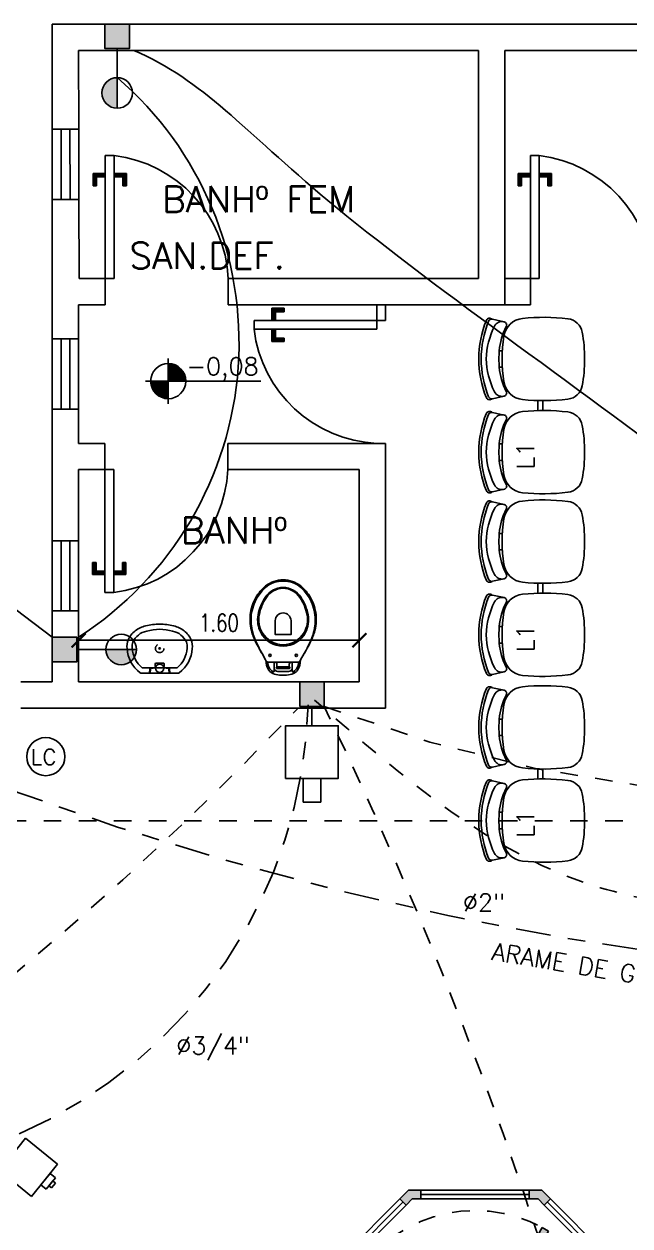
# Model space of a CAD drawing. Extents: x 16 to 124, y 36 to 90.
# Drawn here: x 48.54 to 51.99, y 43.38 to 50.23 of the extents above; entities that cross this region are included whole.
import ezdxf

# ---------------------------------------------------------------- set-up
doc = ezdxf.new("R2010")
doc.units = 0
doc.header["$LTSCALE"] = 0.02
doc.header["$PDMODE"] = 2
for name, pattern in [('DASHDOT', [1, 0.5, -0.25, 0, -0.25]), ('DASHED2', [0.375, 0.25, -0.125]), ('HIDDEN', [0.375, 0.25, -0.125])]:
    doc.linetypes.add(name, pattern=pattern)
doc.layers.get('0').update_dxf_attribs({"linetype": 'CONTINUOUS'})
doc.layers.get('DEFPOINTS').update_dxf_attribs({"linetype": 'CONTINUOUS'})
for name, color, linetype in [('ACESSORIOS', 6, 'CONTINUOUS'), ('ALARME', 2, 'DASHDOT'), ('ARQUITETURA20', 1, 'CONTINUOUS'), ('BLOCOS', 1, 'CONTINUOUS'), ('CADEIRAS', 6, 'CONTINUOUS'), ('CAIXAS', 7, 'CONTINUOUS'), ('CAN-ALARME', 10, 'DASHDOT'), ('CAN-SENSOR', 9, 'DASHED2'), ('CANALETAS', 4, 'CONTINUOUS'), ('CODIGO', 6, 'CONTINUOUS'), ('COTAS', 6, 'CONTINUOUS'), ('DIVISORIA', 5, 'CONTINUOUS'), ('ESQUAD-SOLID', 6, 'CONTINUOUS'), ('ESQUADRIA', 1, 'CONTINUOUS'), ('ESQUADRIA-F', 6, 'CONTINUOUS'), ('ESQUADRIAS-F', 2, 'CONTINUOUS'), ('ESQUADRIAS-G', 1, 'CONTINUOUS'), ('PAREDES', 7, 'CONTINUOUS'), ('PISO', 6, 'CONTINUOUS'), ('SAN', 6, 'CONTINUOUS'), ('TEXTO', 7, 'CONTINUOUS'), ('TOMADAS30', 5, 'CONTINUOUS')]:
    doc.layers.add(name, color=color, linetype=linetype)
doc.styles.add('COTAS', font='romans.shx', dxfattribs={"width": 0.75})
doc.styles.add('ROMANS', font='simplex.shx')
doc.dimstyles.new('COTAS', dxfattribs={"dimtxt": 0.1, "dimasz": 0.08, "dimexe": 0.1, "dimexo": 0.05, "dimgap": 0.05, "dimtad": 1, "dimzin": 0, "dimdsep": 46, "dimtxsty": 'COTAS', "dimblk1": 'ARCHTICK', "dimblk2": 'ARCHTICK', "dimsah": 1, "dimcen": 2.5, "dimclrt": 1, "dimadec": 0, "dimazin": 0, "dimtfac": 1, "dimtdec": 4, "dimtmove": 2, "dimatfit": 3, "dimldrblk": 'ARCHTICK', "dimfxl": 1, "dimtvp": 1, "dimtolj": 1, "dimtzin": 0, "dimarcsym": 0})

# ---------------------------------------------------------------- blocks, each defined once
blk = doc.blocks.new('PORTA-GIRA')
at = {"layer": 'ESQUAD-SOLID'}
h = blk.add_hatch(color=256, dxfattribs=at)
h.paths.add_polyline_path([(0.1, 2.1667), (0.0646, 2.2021), (0.0293, 2.1667), (0.0646, 2.1314)])
h.paths.add_polyline_path([(-0.3718, 1.695), (-0.4071, 1.7303), (-0.4571, 1.6803), (-0.4571, 1.6096), (-0.4071, 1.6096), (-0.4071, 1.6596)])
h.paths.add_polyline_path([(0.4786, 2.1008, 0.012502), (0.4386, 2.1008), (0.4386, 2.001), (0.4786, 2.001)])
h.paths.add_polyline_path([(0.8525, 2.2021), (0.8172, 2.1667), (0.8525, 2.1314), (0.8879, 2.1667)])
h.paths.add_polyline_path([(1.3743, 1.6803), (1.3389, 1.7157), (1.3036, 1.6803), (1.3243, 1.6596), (1.3243, 1.6096), (1.3743, 1.6096)])
h.paths.add_polyline_path([(1.3743, 0.9925), (1.3243, 0.9925), (1.3243, 0.9425), (1.2889, 0.9071), (1.3243, 0.8718), (1.3743, 0.9218)])
h.paths.add_polyline_path([(0.8525, 0.4707), (0.8172, 0.4354), (0.8525, 0.4), (0.8879, 0.4354)])
h.paths.add_polyline_path([(0.0646, 0.4707), (0.0293, 0.4354), (0.0646, 0.4), (0.1, 0.4354)])
h.paths.add_polyline_path([(-0.3718, 0.9071), (-0.4071, 0.9425), (-0.4071, 0.9925), (-0.4571, 0.9925), (-0.4571, 0.9218), (-0.4071, 0.8718)])
h.paths.add_polyline_path([(-0.1376, 0.9337), (-0.1576, 0.9684), (-0.244, 0.9185, 0.012502), (-0.224, 0.8838)])
h.paths.add_polyline_path([(1.0748, 0.9684), (1.0548, 0.9337), (1.1412, 0.8838, 0.012502), (1.1612, 0.9185)])
h.paths.add_polyline_path([(0.5586, 1.301, 1), (0.3586, 1.301, 1)])
h.paths.add_polyline_path([(0.1, 0.35), (0, 0.35), (0, 0), (0.1, 0)])
h.paths.add_polyline_path([(0.13, 0.4), (0.0646, 0.4), (0, 0.4), (0, 0.35), (0.1, 0.35), (0.13, 0.35)])
h.paths.add_polyline_path([(0.9172, 0.4), (0.8172, 0.4), (0.7872, 0.4), (0.7872, 0.35), (0.8172, 0.35), (0.9172, 0.35)])
h.paths.add_polyline_path([(0.9172, 0.35), (0.8172, 0.35), (0.8172, 0), (0.9172, 0)])
h.paths.add_polyline_path([(0.4786, 1.4376), (0.4386, 1.4376), (0.4386, 1.399, -0.101021), (0.4786, 1.399)])
h.paths.add_polyline_path([(0.5869, 1.2501), (0.5534, 1.2694, -0.101021), (0.5334, 1.2347), (0.5669, 1.2154)])
h.paths.add_polyline_path([(0.3637, 1.2694), (0.3303, 1.2501), (0.3503, 1.2154), (0.3837, 1.2347, -0.101021)])
at = {"layer": 'ESQUADRIA'}
for p, q in [((0.0293, 2.1667), (0.0646, 2.2021)), ((0.0646, 2.2021), (0.1, 2.1667)), ((0.8525, 2.2021), (0.8172, 2.1667)), ((0.8525, 2.2021), (0.8879, 2.1667)), ((-0.3894, 1.7127), (0.047, 2.149)), ((0.0293, 2.1667), (0.0646, 2.1314)), ((0.0646, 2.1314), (0.1, 2.1667)), ((0.8172, 2.1667), (0.8525, 2.1314)), ((0.8879, 2.1667), (0.8525, 2.1314)), ((1.3212, 1.698), (0.8702, 2.149)), ((0.4386, 2.001), (0.4386, 2.101)), ((0.4386, 2.101), (0.4786, 2.101)), ((0.4786, 2.001), (0.4786, 2.101)), ((0.4386, 2.001), (0.4786, 2.001)), ((0.4586, 1.4376), (0.4586, 2.001)), ((-0.4071, 1.7303), (-0.4571, 1.6803)), ((-0.4071, 1.7303), (-0.3718, 1.695)), ((1.3389, 1.7157), (1.3036, 1.6803)), ((1.3389, 1.7157), (1.3743, 1.6803)), ((-0.4571, 1.6803), (-0.4571, 1.6096)), ((-0.3718, 1.695), (-0.4071, 1.6596)), ((-0.4071, 1.6596), (-0.4071, 1.6096)), ((1.3036, 1.6803), (1.3243, 1.6596)), ((1.3243, 1.6096), (1.3243, 1.6596)), ((1.3743, 1.6096), (1.3743, 1.6803)), ((-0.4071, 1.6096), (-0.4571, 1.6096)), ((-0.4321, 1.6096), (-0.4321, 0.9925)), ((1.3243, 1.6096), (1.3743, 1.6096)), ((1.3493, 0.9925), (1.3493, 1.6096)), ((0.4786, 1.4376), (0.4386, 1.4376)), ((0.4386, 1.399), (0.4386, 1.4376)), ((0.4786, 1.399), (0.4786, 1.4376)), ((0.3637, 1.2694), (0.3303, 1.2501)), ((0.3303, 1.2501), (0.3503, 1.2154)), ((0.3837, 1.2347), (0.3503, 1.2154)), ((0.5334, 1.2347), (0.5669, 1.2154)), ((0.5534, 1.2694), (0.5869, 1.2501)), ((0.5669, 1.2154), (0.5869, 1.2501)), ((0.3403, 1.2327), (-0.1476, 0.951)), ((0.5769, 1.2327), (1.0648, 0.951)), ((-0.4571, 0.9925), (-0.4571, 0.9218)), ((-0.4071, 0.9925), (-0.4571, 0.9925)), ((-0.4071, 0.9925), (-0.4071, 0.9425)), ((-0.1576, 0.9684), (-0.2442, 0.9184)), ((-0.1576, 0.9684), (-0.1376, 0.9337)), ((1.0548, 0.9337), (1.0748, 0.9684)), ((1.0748, 0.9684), (1.1614, 0.9184)), ((1.3243, 0.9425), (1.3243, 0.9925)), ((1.3243, 0.9925), (1.3743, 0.9925)), ((1.3743, 0.9218), (1.3743, 0.9925)), ((-0.4071, 0.8718), (-0.4571, 0.9218)), ((-0.3718, 0.9071), (-0.4071, 0.9425)), ((-0.3718, 0.9071), (-0.4071, 0.8718)), ((-0.2442, 0.9184), (-0.2242, 0.8837)), ((-0.1376, 0.9337), (-0.2242, 0.8837)), ((1.0548, 0.9337), (1.1414, 0.8837)), ((1.1414, 0.8837), (1.1614, 0.9184)), ((1.2889, 0.9071), (1.3243, 0.9425)), ((1.2889, 0.9071), (1.3243, 0.8718)), ((1.3243, 0.8718), (1.3743, 0.9218)), ((-0.3894, 0.8894), (0.047, 0.453)), ((0.8702, 0.453), (1.3066, 0.8894)), ((0.0646, 0.4707), (0.0293, 0.4354)), ((0.0646, 0.4), (0.0293, 0.4354)), ((0.1, 0.4354), (0.0646, 0.4707)), ((0.1, 0.4354), (0.0646, 0.4)), ((0.8172, 0.4354), (0.8525, 0.4707)), ((0.8172, 0.4354), (0.8525, 0.4)), ((0.8525, 0.4707), (0.8879, 0.4354)), ((0.8525, 0.4), (0.8879, 0.4354)), ((0, 0), (0, 0.4)), ((0, 0.4), (0.1, 0.4)), ((0, 0.35), (0.1, 0.35)), ((0.0646, 0.4), (0.13, 0.4)), ((0.1, 0), (0.1, 0.35)), ((0.1, 0.35), (0.13, 0.35)), ((0.13, 0.35), (0.13, 0.4)), ((0.7872, 0.35), (0.7872, 0.4)), ((0.8525, 0.4), (0.7872, 0.4)), ((0.8172, 0.35), (0.7872, 0.35)), ((0.8172, 0.4), (0.9172, 0.4)), ((0.8172, 0), (0.8172, 0.35)), ((0.8172, 0.35), (0.9172, 0.35)), ((0.9172, 0), (0.9172, 0.4)), ((0, 0), (0.1, 0)), ((0.8172, 0), (0.9172, 0))]:
    blk.add_line(p, q, dxfattribs=at)
blk.add_circle((0.4586, 1.301), 0.1, dxfattribs=at)
at = {"layer": 'ESQUADRIA-F'}
for p, q in [((-0.4071, 1.7303), (0.0293, 2.1667)), ((-0.3718, 1.695), (0.0646, 2.1314)), ((1.3036, 1.6803), (0.8525, 2.1314)), ((1.3389, 1.7157), (0.8879, 2.1667)), ((0.4386, 2.001), (0.4386, 1.4376)), ((0.4786, 2.001), (0.4786, 1.4376)), ((-0.4571, 1.6096), (-0.4571, 0.9925)), ((-0.4071, 1.6096), (-0.4071, 0.9925)), ((1.3243, 0.9925), (1.3243, 1.6096)), ((1.3743, 0.9925), (1.3743, 1.6096)), ((-0.1576, 0.9684), (0.3303, 1.2501)), ((0.5869, 1.2501), (1.0748, 0.9684)), ((-0.1376, 0.9337), (0.3503, 1.2154)), ((0.5669, 1.2154), (1.0548, 0.9337)), ((-0.3718, 0.9071), (0.0646, 0.4707)), ((0.8525, 0.4707), (1.2889, 0.9071)), ((-0.4071, 0.8718), (0.0293, 0.4354)), ((0.8879, 0.4354), (1.3243, 0.8718))]:
    blk.add_line(p, q, dxfattribs=at)
at = {"layer": 'PISO', "linetype": 'HIDDEN'}
blk.add_circle((0.4586, 1.301), 0.8, dxfattribs=at)
blk = doc.blocks.new('LC')
at = {"layer": 'ACESSORIOS'}
blk.add_circle((0, 0), 0.1086, dxfattribs=at)
at = {"layer": 'CODIGO', "style": 'ROMANS'}
blk.add_text('LC', height=0.09, dxfattribs=at).set_placement((-0.0855, -0.047))
blk = doc.blocks.new('_ARCHTICK')
at = {"color": 0, "linetype": 'ByBlock', "const_width": 0.15}
blk.add_lwpolyline([(-0.5, -0.5), (0.5, 0.5)], dxfattribs=at)
blk = doc.blocks.new('*D43')
at = {"color": 0, "linetype": 'ByBlock'}
for p, q in [((60.6794, 66.5117), (60.6794, 66.7992)), ((62.2794, 66.5117), (62.2794, 66.7992)), ((62.2794, 66.6992), (60.6794, 66.6992))]:
    blk.add_line(p, q, dxfattribs=at)
at = {"layer": 'DEFPOINTS', "color": 0, "linetype": 'ByBlock'}
for p in [(60.6794, 66.6992), (60.6794, 66.4617), (62.2794, 66.4617)]:
    blk.add_point(p, dxfattribs=at)
at = {"color": 0, "linetype": 'ByBlock', "xscale": 0.08, "yscale": 0.08, "zscale": 0.08, "rotation": 180}
blk.add_blockref('_ARCHTICK', (60.6794, 66.6992), dxfattribs=at)
at = {"color": 0, "linetype": 'ByBlock', "xscale": 0.08, "yscale": 0.08, "zscale": 0.08}
blk.add_blockref('_ARCHTICK', (62.2794, 66.6992), dxfattribs=at)
at = {"color": 1, "linetype": 'ByBlock', "insert": (61.4794, 66.7992), "char_height": 0.1, "attachment_point": 5, "style": 'COTAS'}
blk.add_mtext('\\A1;1.60', dxfattribs=at)
blk = doc.blocks.new('A$C7B783AE8')
at = {"layer": 'ESQUADRIAS-F'}
blk.add_arc((-0.0332, 0.7376), 0.7384, 272.57372, 353.18409, dxfattribs=at)
at = {"layer": 'ESQUADRIAS-G'}
for p, q in [((0.5284, 0.75), (0.5284, 0.77)), ((0.5284, 0.77), (0.5984, 0.77)), ((0.5984, 0.7), (0.5984, 0.77)), ((0, 0.7), (0.7, 0.7)), ((0, 0.65), (0, 0.7)), ((0.5284, 0.75), (0.5784, 0.75)), ((0.5784, 0.7), (0.5784, 0.75)), ((0.7, 0.65), (0.7, 0.7)), ((0, 0.65), (0.7, 0.65)), ((0.5784, 0.65), (0.5784, 0.6)), ((0.5984, 0.65), (0.5984, 0.58)), ((0.5284, 0.6), (0.5784, 0.6)), ((0.5284, 0.6), (0.5284, 0.58)), ((0.5284, 0.58), (0.5984, 0.58))]:
    blk.add_line(p, q, dxfattribs=at)
for points in [[(0.5284, 0.75), (0.5784, 0.75), (0.5284, 0.77), (0.5984, 0.77)], [(0.5984, 0.7), (0.5984, 0.77), (0.5784, 0.7), (0.5784, 0.75)], [(0.5984, 0.58), (0.5984, 0.65), (0.5784, 0.6), (0.5784, 0.65)], [(0.5284, 0.58), (0.5984, 0.58), (0.5284, 0.6), (0.5784, 0.6)]]:
    blk.add_solid(points, dxfattribs=at)
blk = doc.blocks.new('A$C7BC71DF2')
at = {"layer": 'SAN'}
blk.add_line((0.0575, 0.2095), (0.0575, 0.1625), dxfattribs=at)
for points in [[(0.28, 0.186, -0.054423), (0.269, 0.106, -0.129975), (0.2405, 0.046, -0.115349), (0.19, 0.006, -0.10182), (0.14, 0, -0.216856), (0.0015, 0.0745, -0.186978), (0, 0.0775), (0, 0.186), (0, 0.2945, -0.186978), (0.0015, 0.2975, -0.216856), (0.14, 0.372, -0.10182), (0.19, 0.366, -0.115349), (0.2405, 0.326, -0.129975), (0.269, 0.266, -0.054423)], [(0.25, 0.186, -0.054504), (0.2397, 0.1124, -0.133347), (0.2173, 0.065, -0.112344), (0.1788, 0.0339, -0.097819), (0.1423, 0.0299, -0.205179), (0.03, 0.0869), (0.03, 0.2852, -0.205179), (0.1423, 0.3421, -0.097819), (0.1788, 0.3381, -0.112344), (0.2173, 0.307, -0.133347), (0.2397, 0.2596, -0.054504)]]:
    blk.add_lwpolyline(points, format="xyb", close=True, dxfattribs=at)
for points in [[(0.0359, 0.2082, -0.511016), (0.03, 0.212), (0.0275, 0.235, 0.298443), (0.0245, 0.239), (0, 0.2405)], [(0.0025, 0.2445), (0.023, 0.2425, -0.358326), (0.0295, 0.236), (0.032, 0.213, 0.447938), (0.0355, 0.2105, -0.216474), (0.0575, 0.2095)], [(0.0359, 0.1638, 0.511016), (0.03, 0.16), (0.0275, 0.137, -0.298443), (0.0245, 0.133), (0, 0.1315)], [(0.0025, 0.1275), (0.023, 0.1295, 0.358326), (0.0295, 0.136), (0.032, 0.159, -0.447938), (0.0355, 0.1615, 0.216474), (0.0575, 0.1625)]]:
    blk.add_lwpolyline(points, format="xyb", dxfattribs=at)
for centre, radius in [((0.028, 0.186), 0.024), ((0.141, 0.186), 0.004)]:
    blk.add_circle(centre, radius, dxfattribs=at)
at = {"layer": 'SAN', "linetype": 'DASHDOT'}
blk.add_circle((0.141, 0.186), 0.024, dxfattribs=at)
blk = doc.blocks.new('A$C2DC308E3')
at = {"layer": 'CADEIRAS'}
for p, q in [((0.1848, 0.4548), (0.1848, 0.4727)), ((0.2788, 0.4548), (0.2788, 0.4727)), ((0.7159, 0.4548), (0.7159, 0.4727)), ((0.8099, 0.4548), (0.8099, 0.4727)), ((0.4682, 0.2529), (0.5265, 0.2529)), ((0.4682, 0.2529), (0.4779, 0.2529)), ((0.4692, 0.2247), (0.5256, 0.2247))]:
    blk.add_line(p, q, dxfattribs=at)
for points in [[(0.4584, 0.5138, 0.481357), (0.4531, 0.5465, 0.097119), (0.2318, 0.5891, 0.097119), (0.0105, 0.5465, 0.481357), (0.0052, 0.5138)], [(0.1848, 0.4727, 0.100785), (0.0473, 0.4327, -0.49505), (0.0202, 0.4453), (0.0055, 0.5121, -0.365963), (0.0168, 0.5335, -0.0944), (0.2318, 0.5761, -0.0944), (0.4468, 0.5335, -0.365963), (0.4581, 0.5121), (0.4434, 0.4453, -0.49505), (0.4163, 0.4327, 0.100785), (0.2788, 0.4727, 0.100785)], [(0.9895, 0.5138, 0.481357), (0.9842, 0.5465, 0.097119), (0.7629, 0.5891, 0.097119), (0.5417, 0.5465, 0.481357), (0.5363, 0.5138)], [(0.7159, 0.4727, 0.100785), (0.5784, 0.4327, -0.49505), (0.5513, 0.4453), (0.5366, 0.5121, -0.365963), (0.548, 0.5335, -0.0944), (0.7629, 0.5761, -0.0944), (0.9779, 0.5335, -0.365963), (0.9892, 0.5121), (0.9746, 0.4453, -0.49505), (0.9475, 0.4327, 0.100785), (0.8099, 0.4727, 0.100785)], [(0.444, 0.448, 0.344642), (0.419, 0.5003, 0.1068), (0.2318, 0.5474, 0.1068), (0.0446, 0.5003, 0.344642), (0.0196, 0.448)], [(0.9752, 0.448, 0.344642), (0.9501, 0.5003, 0.1068), (0.7629, 0.5474, 0.1068), (0.5758, 0.5003, 0.344642), (0.5507, 0.448)]]:
    blk.add_lwpolyline(points, format="xyb", dxfattribs=at)
for points in [[(0.1008, 0.4459, 0.340817), (0.0005, 0.3401, 0.05523), (0.0028, 0.0813, 0.328643), (0.0792, 0, 0.09095), (0.3844, 0, 0.328643), (0.4608, 0.0813, 0.05523), (0.4631, 0.3401, 0.340817), (0.3629, 0.4459, 0.077917)], [(0.6319, 0.4459, 0.340817), (0.5316, 0.3401, 0.05523), (0.5339, 0.0813, 0.328643), (0.6103, 0, 0.09095), (0.9156, 0, 0.328643), (0.9919, 0.0813, 0.05523), (0.9942, 0.3401, 0.340817), (0.894, 0.4459, 0.077917)]]:
    blk.add_lwpolyline(points, format="xyb", close=True, dxfattribs=at)
for centre in [(0.2318, -0.0397), (0.7629, -0.0397)]:
    blk.add_arc(centre, 0.5146, 84.75947, 95.24053, dxfattribs=at)
at = {"layer": 'CODIGO', "style": 'ROMANS'}
blk.add_text('L1', height=0.1, dxfattribs=at).set_placement((0.1328, 0.273))
blk = doc.blocks.new('A$C00673D98')
at = {"layer": 'SAN'}
for points in [[(0.0886, 0.4572, 0.047116), (0.0887, 0.4577), (0.0932, 0.4869, -0.305161), (0.148, 0.54, -0.049506), (0.188, 0.544, -0.049506), (0.228, 0.54, -0.305161), (0.2828, 0.4869), (0.2873, 0.4577, 0.047116), (0.2874, 0.4572)], [(0.137, 0.47), (0.137, 0.5025), (0.137, 0.5209, 0.5854), (0.1309, 0.5244, 0.134872), (0.108, 0.5, 0.082359), (0.1003, 0.4687)], [(0.137, 0.5025, -0.414214), (0.157, 0.5225), (0.188, 0.5225), (0.219, 0.5225, -0.414214), (0.239, 0.5025)], [(0.143, 0.47, 0.414214), (0.153, 0.48), (0.153, 0.493, 0.226163), (0.1504, 0.4984, -0.733322), (0.153, 0.505), (0.188, 0.505), (0.223, 0.505, -0.733322), (0.2256, 0.4984, 0.226163), (0.223, 0.493), (0.223, 0.48, 0.414214), (0.233, 0.47)], [(0.239, 0.47), (0.239, 0.5025), (0.239, 0.5209, -0.5854), (0.2451, 0.5244, -0.134872), (0.268, 0.5, -0.082359), (0.2757, 0.4687)], [(0.143, 0.47), (0.1075, 0.47, 0.269143), (0.0902, 0.4599), (0.0886, 0.4572, -0.044891), (0.0883, 0.4567), (0.068, 0.42, 0.036783), (0.056, 0.4, 0.0196), (0.035, 0.36, 0.056836), (0.01, 0.3, 0.089116), (0, 0.2, 0.095425), (0.0325, 0.1, 0.091656), (0.088, 0.0345, 0.16072), (0.188, 0, 0.16072), (0.288, 0.0345, 0.091656), (0.3435, 0.1, 0.095425), (0.376, 0.2, 0.089116), (0.366, 0.3, 0.056836), (0.341, 0.36, 0.0196), (0.32, 0.4, 0.036783), (0.308, 0.42), (0.2877, 0.4567, -0.044891), (0.2874, 0.4572), (0.2858, 0.4599, 0.269143), (0.2685, 0.47), (0.233, 0.47)], [(0.068, 0.42), (0.057, 0.4, 0.0204), (0.038, 0.36, 0.050595), (0.0145, 0.3, 0.089432), (0.0065, 0.2, 0.098712), (0.0405, 0.1, 0.072481), (0.088, 0.043, 0.182574), (0.188, 0.007, 0.182574), (0.288, 0.043, 0.072481), (0.3355, 0.1, 0.098712), (0.3695, 0.2, 0.089432), (0.3615, 0.3, 0.050595), (0.338, 0.36, 0.0204), (0.319, 0.4), (0.308, 0.42)], [(0.188, 0.188, -0.394755), (0.143, 0.232), (0.143, 0.312), (0.188, 0.312)], [(0.188, 0.188, 0.394755), (0.233, 0.232), (0.233, 0.312), (0.188, 0.312)]]:
    blk.add_lwpolyline(points, format="xyb", dxfattribs=at)
for points in [[(0.153, 0.4965), (0.188, 0.4965), (0.223, 0.4965)], [(0.143, 0.47), (0.1879, 0.47)], [(0.233, 0.47), (0.1881, 0.47)]]:
    blk.add_lwpolyline(points, dxfattribs=at)
for points in [[(0.316, 0.3, 0.278895), (0.188, 0.3785, 0.278895), (0.06, 0.3, 0.167831), (0.0455, 0.2, 0.098952), (0.086, 0.1, 0.247323), (0.188, 0.043, 0.247323), (0.29, 0.1, 0.098952), (0.3305, 0.2, 0.167831)], [(0.307, 0.3, 0.264523), (0.188, 0.37, 0.264523), (0.069, 0.3, 0.185303), (0.0515, 0.2, 0.106842), (0.093, 0.1, 0.250606), (0.188, 0.048, 0.250606), (0.283, 0.1, 0.106842), (0.3245, 0.2, 0.185303)]]:
    blk.add_lwpolyline(points, format="xyb", close=True, dxfattribs=at)
for centre in [(0.113, 0.431), (0.263, 0.431)]:
    blk.add_circle(centre, 0.0065, dxfattribs=at)

msp = doc.modelspace()

# ---------------------------------------------------------------- hatches: boundary and pattern name
at = {"layer": 'CAIXAS'}
for points in [[(48.99636, 50.09198), (49.13636, 50.09198), (49.13636, 50.23198), (48.99636, 50.23198)], [(49.06636, 49.75215), (49.06636, 49.92622, 0.4142136), (48.97933, 49.83918, 0.4142136)], [(48.83636, 46.59698), (48.83636, 46.73698), (48.69636, 46.73698), (48.69636, 46.59698)], [(49.17619, 46.66698), (49.00212, 46.66698, 1.0000002)], [(50.24636, 46.48198), (50.10636, 46.48198), (50.10636, 46.34198), (50.24636, 46.34198)]]:
    msp.add_hatch(color=256, dxfattribs=at).paths.add_polyline_path(points)

# ---------------------------------------------------------------- linework, layer by layer
at = {"layer": 'ALARME', "ltscale": 20}
for centre, radius, start, end in [((47.4049, 46.4258), 2.75037, 293.620312, 358.465498), ((54.68382, 62.84369), 18.0827, 249.836923, 282.753944)]:
    msp.add_arc(centre, radius, start, end, dxfattribs=at)
at = {"layer": 'CAIXAS'}
for p, q in [((49.06636, 49.75215), (49.06636, 50.09198)), ((49.17619, 46.66698), (48.83636, 46.66698)), ((50.17645, 46.34476), (50.17645, 46.23243)), ((50.12645, 45.93243), (50.12645, 45.79651)), ((50.22645, 45.93243), (50.22645, 45.79651)), ((50.12645, 45.79651), (50.22645, 45.79651))]:
    msp.add_line(p, q, dxfattribs=at)
for points in [[(49.13636, 50.23198), (49.13636, 50.09198), (48.99636, 50.09198), (48.99636, 50.23198)], [(48.69636, 46.73698), (48.83636, 46.73698), (48.83636, 46.59698), (48.69636, 46.59698)], [(50.10636, 46.34198), (50.10636, 46.48198), (50.24636, 46.48198), (50.24636, 46.34198)], [(50.02645, 45.93243), (50.02645, 46.23243), (50.32645, 46.23243), (50.32645, 45.93243)]]:
    msp.add_lwpolyline(points, close=True, dxfattribs=at)
for centre in [(49.06636, 49.83918), (49.08916, 46.66698)]:
    msp.add_circle(centre, 0.08703, dxfattribs=at)
at = {"layer": 'CAN-ALARME'}
msp.add_line((48.24746, 45.69108), (60.21833, 45.69108), dxfattribs=at)
at = {"layer": 'CAN-SENSOR'}
for centre, radius, start, end in [((53.02098, 53.58921), 7.76021, 249.050561, 322.097654), ((36.49035, 59.2288), 18.74742, 293.800003, 316.533931), ((28.32463, 35.73091), 24.35482, 13.407006, 25.82898)]:
    msp.add_arc(centre, radius, start, end, dxfattribs=at)
msp.add_spline([(53.10663, 44.20332), (52.92567, 44.84631), (52.42395, 45.15488), (51.81931, 45.30916), (50.19107, 46.37835)], degree=3, dxfattribs=at)
at = {"layer": 'CANALETAS'}
msp.add_line((45.67133, 49.03198), (48.69636, 46.73698), dxfattribs=at)
msp.add_arc((47.76522, 48.41423), 1.99551, 302.805589, 49.304585, dxfattribs=at)
msp.add_open_spline([(52.91636, 46.81417), (53.80777, 46.77996), (50.32018, 48.9637), (49.55844, 49.91083), (49.16015, 50.08198)], degree=3, knots=[0, 0, 0, 0, 3.2269448, 4.6245148, 4.6245148, 4.6245148, 4.6245148], dxfattribs=at)
at = {"layer": 'COTAS'}
for p, q in [((49.35703, 48.32645), (49.35703, 48.06645)), ((49.22703, 48.19645), (49.88425, 48.19645))]:
    msp.add_line(p, q, dxfattribs=at)
at = {"layer": 'COTAS', "const_width": 0.1}
for points in [[(49.30703, 48.19645, 0.4142136), (49.35703, 48.14645, 0.4142136)], [(49.40703, 48.19645, 0.4142136), (49.35703, 48.24645, 1)]]:
    msp.add_lwpolyline(points, format="xyb", dxfattribs=at)
at = {"layer": 'COTAS'}
msp.add_circle((49.35703, 48.19645), 0.1, dxfattribs=at)
at = {"layer": 'DIVISORIA'}
for p, q in [((50.54636, 48.54198), (50.54636, 48.63198)), ((50.59636, 48.54198), (50.59636, 48.63198)), ((50.54636, 48.54198), (50.59636, 48.54198))]:
    msp.add_line(p, q, dxfattribs=at)
at = {"layer": 'ESQUADRIA'}
for p, q in [((48.69636, 49.23198), (48.69636, 49.63198)), ((48.74636, 49.23198), (48.74636, 49.63198)), ((48.79734, 49.23193), (48.79695, 49.63193)), ((48.84734, 49.23198), (48.84695, 49.63198)), ((48.69636, 48.03698), (48.69636, 48.43698)), ((48.74636, 48.03698), (48.74636, 48.43698)), ((48.79608, 48.43698), (48.79608, 48.03698)), ((48.84608, 48.43698), (48.84608, 48.03698)), ((48.69636, 46.88698), (48.69636, 47.28698)), ((48.74636, 46.88698), (48.74636, 47.28698)), ((48.79636, 47.28698), (48.79636, 46.88698)), ((48.84636, 47.28698), (48.84636, 46.88698))]:
    msp.add_line(p, q, dxfattribs=at)
at = {"layer": 'PAREDES'}
for p, q in [((60.59636, 50.23198), (48.69636, 50.23198)), ((48.69636, 49.63198), (48.69636, 50.23198)), ((48.69636, 49.63198), (48.69636, 50.23198)), ((51.12636, 50.08198), (48.84608, 50.08198)), ((48.84695, 49.63198), (48.84608, 50.08198)), ((51.12636, 48.78198), (51.12636, 50.08198)), ((51.27636, 48.63198), (51.27636, 50.08198)), ((52.91636, 50.08198), (51.27636, 50.08198)), ((48.69636, 49.63198), (48.84695, 49.63198)), ((48.69636, 49.23198), (48.84734, 49.23198)), ((48.69636, 48.43698), (48.69636, 49.23198)), ((48.84859, 48.78198), (48.84734, 49.23198)), ((48.99859, 48.78198), (48.84859, 48.78198)), ((48.99859, 48.78198), (48.99859, 48.63198)), ((51.12636, 48.78198), (49.69859, 48.78198)), ((49.69859, 48.78198), (49.69859, 48.63198)), ((51.4215, 48.78198), (51.27636, 48.78198)), ((51.4215, 48.78198), (51.4215, 48.63198)), ((48.84608, 48.63198), (48.99859, 48.63198)), ((48.84608, 48.43698), (48.84608, 48.63198)), ((51.27636, 48.63198), (49.69859, 48.63198)), ((51.4215, 48.63198), (51.27636, 48.63198)), ((48.69636, 48.43698), (48.84608, 48.43698)), ((48.84608, 48.03698), (48.69636, 48.03698)), ((48.69636, 47.28698), (48.69636, 48.03698)), ((48.84608, 47.84198), (48.84608, 48.03698)), ((48.84608, 47.84198), (48.99636, 47.84198)), ((48.99636, 47.69198), (48.99636, 47.84198)), ((49.69636, 47.84198), (50.59636, 47.84198)), ((49.69636, 47.69198), (49.69636, 47.84198)), ((50.59636, 46.33198), (50.59636, 47.84198)), ((48.84636, 47.69198), (48.99636, 47.69198)), ((48.84636, 47.28698), (48.84636, 47.69198)), ((49.69636, 47.69198), (50.44636, 47.69198)), ((50.44636, 46.48198), (50.44636, 47.69198)), ((48.84636, 47.28698), (48.69636, 47.28698)), ((48.69636, 46.48198), (48.69636, 46.88698)), ((48.84636, 46.88698), (48.69636, 46.88698)), ((48.84636, 46.48198), (48.84636, 46.88698)), ((48.69636, 46.48198), (48.51636, 46.48198)), ((50.44636, 46.48198), (48.84636, 46.48198)), ((50.59636, 46.33198), (48.51636, 46.33198))]:
    msp.add_line(p, q, dxfattribs=at)
at = {"layer": 'TOMADAS30'}
for p, q in [((48.54372, 43.88087), (48.39562, 43.6982)), ((48.72657, 43.73263), (48.54372, 43.88087)), ((48.57846, 43.54996), (48.72657, 43.73263)), ((48.39562, 43.6982), (48.57846, 43.54996)), ((48.63035, 43.61484), (48.68379, 43.68075)), ((48.71424, 43.65606), (48.6608, 43.59015)), ((48.68379, 43.68075), (48.71424, 43.65606)), ((48.6608, 43.59015), (48.63035, 43.61484)), ((48.67724, 43.61043), (48.69985, 43.63831)), ((48.69247, 43.59809), (48.67724, 43.61043)), ((48.71508, 43.62597), (48.69247, 43.59809)), ((48.69985, 43.63831), (48.71508, 43.62597))]:
    msp.add_line(p, q, dxfattribs=at)

# ---------------------------------------------------------------- block references
at = {"layer": 'ACESSORIOS', "xscale": -1, "rotation": 89.99999999999977}
msp.add_blockref('PORTA-GIRA', (52.40749, 43.12791), dxfattribs=at)
at = {"layer": 'BLOCOS'}
msp.add_blockref('LC', (48.65934, 46.05637), dxfattribs=at)
at = {"layer": 'PAREDES', "rotation": 89.99999999999999}
for p in [(51.71689, 47.56006), (51.71689, 46.51912), (51.71689, 45.46008)]:
    msp.add_blockref('A$C2DC308E3', p, dxfattribs=at)
at = {"layer": 'PISO'}
for name, p, rotation in [('A$C7B783AE8', (49.69859, 48.78198), 90), ('A$C7B783AE8', (52.1215, 48.78198), 90), ('A$C00673D98', (50.20008, 47.06392), 180)]:
    msp.add_blockref(name, p, dxfattribs=dict(at, rotation=rotation))
at = {"layer": 'PISO', "xscale": -1}
msp.add_blockref('A$C7B783AE8', (50.54636, 47.84198), dxfattribs=at)
at = {"layer": 'PISO', "xscale": -1, "rotation": 90}
msp.add_blockref('A$C7B783AE8', (49.69636, 47.69198), dxfattribs=at)
at = {"layer": 'SAN', "rotation": 90}
msp.add_blockref('A$C7BC71DF2', (49.49432, 46.53209), dxfattribs=at)

# ---------------------------------------------------------------- texts
at = {"layer": 'ARQUITETURA20', "style": 'ROMANS'}
for s, p in [('%%C2"', (51.03691, 45.17484)), ('%%C3/4"', (49.40316, 44.35905))]:
    msp.add_text(s, height=0.10001, dxfattribs=at).set_placement(p)
msp.add_text('ARAME DE GUIA ', height=0.10001, rotation=350.718787, dxfattribs=at).set_placement((51.19621, 44.89903))
at = {"layer": 'COTAS', "style": 'COTAS'}
msp.add_text('-0,08', height=0.1, dxfattribs=at).set_placement((49.46123, 48.23092))
at = {"layer": 'TEXTO', "style": 'COTAS'}
for s, p in [('BANHº FEM', (49.32238, 49.15876)), ('SAN.DEF.', (49.13544, 48.83662)), ('BANHº ', (49.42849, 47.27167))]:
    msp.add_text(s, height=0.15, dxfattribs=at).set_placement(p)

# ---------------------------------------------------------------- dimensions: what is measured, and where the dimension line sits
at = {"layer": 'COTAS'}
dim = msp.add_linear_dim(base=(48.84636, 46.71944), p1=(50.44636, 46.48198), p2=(48.84636, 46.48198), dimstyle='COTAS', dxfattribs=at)
dim.commit()
dim.dimension.update_dxf_attribs({"geometry": '*D43', "text_midpoint": (49.64636, 46.81944), "insert": (-11.83303, -19.97972)})

doc.saveas('drawing.dxf')
